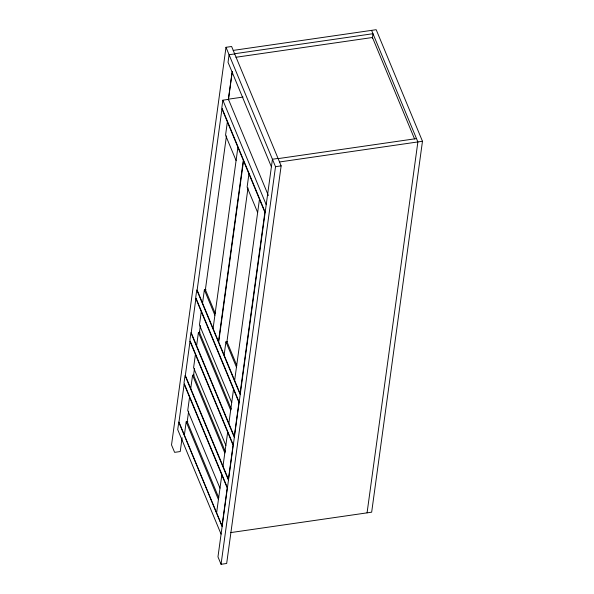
<?xml version="1.0" encoding="UTF-8"?>
<svg xmlns="http://www.w3.org/2000/svg" width="594" height="594" viewBox="0 0 594 594"><rect width="100%" height="100%" fill="white"/><g stroke="black" fill="none" stroke-linecap="round" stroke-linejoin="round"><path stroke-width="0.89" d="M278.051 158.435L272.438 159.244L217.968 556.86L221.057 564.3L226.67 563.483L281.14 165.867L231.608 46.495L225.995 47.305L171.525 444.921L174.614 452.361L180.227 451.544L182.113 437.771M228.467 99.369L222.854 100.186L221.814 107.759L265.176 212.258M228.326 99.651L231.979 73.025M228.408 99.844L232.306 71.377M184.37 435.075L186.182 421.822L187.786 421.591M189.553 397.208L187.741 410.461L219.988 488.186M190.748 388.498L192.567 375.245L194.171 375.007M195.419 354.418L193.599 367.671L225.846 445.396M196.607 345.708L198.426 332.454L200.029 332.217M201.277 311.627L199.465 324.881L231.712 402.606M202.547 303.103L204.366 289.85L205.97 289.612M227.368 121.904L225.557 135.157L236.085 160.536M188.64 411.189L187.207 421.673L218.748 497.69M194.505 368.362L193.585 375.096L225.482 451.967M200.371 325.571L199.443 332.306L231.341 409.177M226.448 135.922L205.383 289.701L215.214 313.387M213.083 328.482L237.904 147.282M224.109 355.071L225.928 341.817L227.532 341.587M248.931 173.871L247.119 187.125L257.648 212.511M248.01 187.897L226.945 341.669L236.776 365.362M234.645 380.457L259.467 199.257M216.617 512.8L221.807 474.933M222.995 466.223L227.665 432.142M228.861 423.433L233.524 389.352M221.057 564.3L275.519 166.684L225.995 47.305M372.349 38.306L372.98 33.709L234.615 53.742M367.07 512.852L417.879 141.936L371.592 30.368M233.227 50.401L376.188 29.7L422.475 141.268L371.666 512.191L230.539 532.618M234.697 53.928L229.076 54.745L228.044 62.318L271.399 166.817M235.929 57.269L372.46 37.496L414.56 138.966M243.05 97.067L228.393 99.183L268.369 195.537M278.133 158.62L416.491 138.588M279.522 161.969L422.475 141.268M275.519 166.684L281.14 165.867M222.854 100.186L266.209 204.685M204.366 289.85L214.894 315.228M225.928 341.817L236.457 367.203M240.117 394.409L196.763 289.909L195.723 297.483L239.085 401.982M198.426 332.454L230.672 410.179M234.259 437.199L190.897 332.699L189.865 340.273L233.219 444.772M192.567 375.245L224.814 452.97M228.393 479.997L185.038 375.49L183.999 383.063L227.361 487.57M186.182 421.822L218.429 499.547M222.119 526.566L178.764 422.067L177.725 429.64L221.079 534.14M184.155 384.192L178.965 422.059L222.015 525.816L227.205 487.949L184.155 384.192M190.013 341.402L185.35 375.482L228.4 479.239L233.063 445.158L190.013 341.402M195.879 298.611L191.209 332.692L234.259 436.449L238.929 402.368L195.879 298.611M221.97 108.888L197.149 290.087L218.481 341.498L243.302 160.298L221.97 108.888M243.533 160.855L218.711 342.055L240.043 393.473L264.865 212.273L243.533 160.855"/></g></svg>
